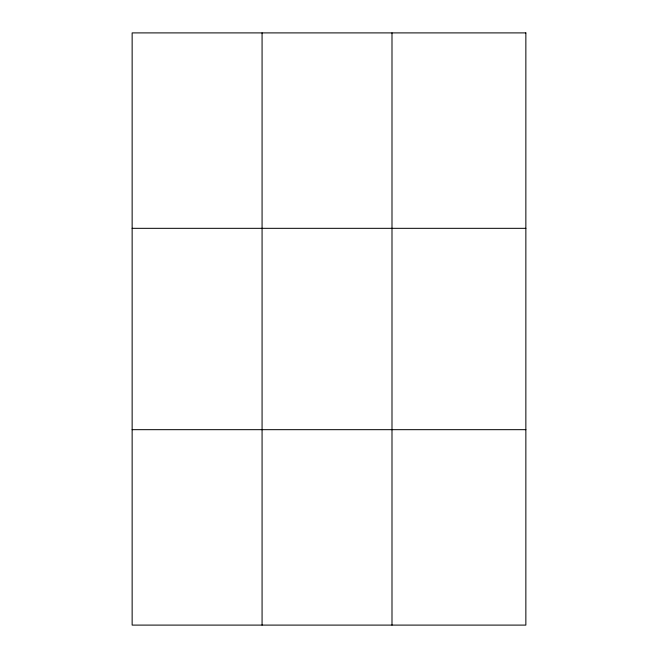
<?xml version="1.0" encoding="UTF-8"?>
<svg xmlns="http://www.w3.org/2000/svg" width="658" height="658" viewBox="0 0 658 658"><rect width="100%" height="100%" fill="white"/><g stroke="black" fill="none" stroke-linecap="round" stroke-linejoin="round"><path stroke-width="0.99" d="M262.073 32.9L262.073 625.1M391.995 32.9L391.995 625.1M132.143 228.326L525.857 228.326M132.143 429.674L525.857 429.674M525.857 32.9L525.857 625.1L132.143 625.1L132.143 32.9L525.857 32.9"/></g></svg>
